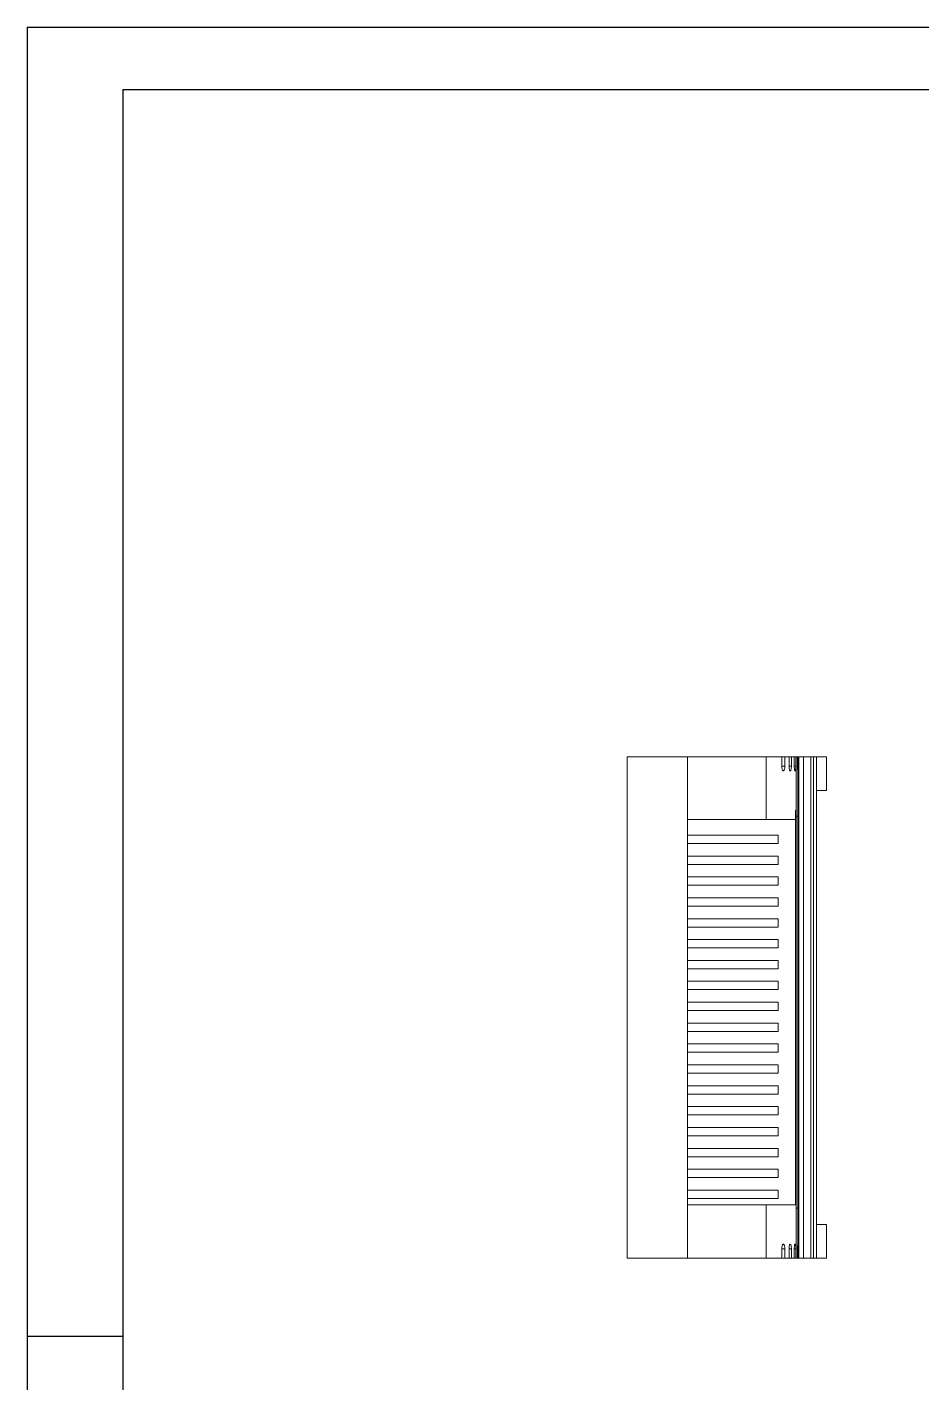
# Model space of a CAD drawing. Header units: inches. Extents: x 1153 to 3231, y 573 to 1137.
# Drawn here: x 2102.5 to 2295.4, y 845.1 to 1137.3 of the extents above; entities that cross this region are included whole.
import ezdxf

# ---------------------------------------------------------------- set-up
doc = ezdxf.new("R2010")
doc.units = ezdxf.units.IN

msp = doc.modelspace()

# ---------------------------------------------------------------- linework, layer by layer
for p, q in [((2102.483, 1137.308), (2900.636, 1137.308)), ((2102.483, 1137.308), (2102.483, 572.957)), ((2123.136, 1123.871), (2887.199, 1123.871)), ((2123.136, 1123.871), (2123.136, 586.394)), ((2123.136, 855.132), (2102.483, 855.132))]:
    msp.add_line(p, q)
at = {"color": 7, "linetype": 'Continuous', "lineweight": 15}
for p, q in [((2231.807, 980.009), (2231.807, 872.009)), ((2231.807, 980.009), (2261.807, 980.009)), ((2244.807, 980.009), (2244.807, 872.009)), ((2261.807, 980.009), (2261.807, 966.509)), ((2265.144, 980.009), (2261.807, 980.009)), ((2265.144, 978.009), (2265.144, 980.009)), ((2265.144, 980.009), (2265.836, 980.009)), ((2265.836, 980.009), (2265.836, 978.009)), ((2266.73, 980.009), (2265.836, 980.009)), ((2266.73, 978.009), (2266.73, 980.009)), ((2266.73, 980.009), (2267.235, 980.009)), ((2267.235, 980.009), (2267.235, 978.009)), ((2267.857, 980.009), (2267.235, 980.009)), ((2267.857, 978.009), (2267.857, 980.009)), ((2267.857, 980.009), (2268.185, 980.009)), ((2268.185, 980.009), (2268.185, 978.009)), ((2268.549, 980.009), (2268.185, 980.009)), ((2268.293, 980.009), (2268.293, 872.009)), ((2268.549, 978.009), (2268.549, 980.009)), ((2268.549, 980.009), (2268.708, 980.009)), ((2268.617, 872.009), (2268.617, 980.009)), ((2268.708, 980.009), (2268.708, 978.009)), ((2268.826, 980.009), (2268.708, 980.009)), ((2268.817, 872.009), (2268.817, 980.009)), ((2268.826, 872.009), (2268.826, 980.009)), ((2268.826, 980.009), (2269.807, 980.009)), ((2269.807, 980.009), (2269.807, 872.009)), ((2271.427, 980.009), (2269.807, 980.009)), ((2271.427, 872.009), (2271.427, 980.009)), ((2271.427, 980.009), (2271.981, 980.009)), ((2271.981, 980.009), (2271.981, 872.009)), ((2274.807, 980.009), (2271.981, 980.009)), ((2272.634, 980.009), (2272.634, 872.009)), ((2274.807, 972.759), (2274.807, 980.009)), ((2274.807, 972.759), (2272.634, 972.759)), ((2268.148, 883.509), (2268.148, 968.509)), ((2268.817, 967.259), (2268.293, 967.259)), ((2244.807, 966.509), (2261.807, 966.509)), ((2268.148, 966.509), (2261.807, 966.509)), ((2264.401, 963.159), (2244.807, 963.159)), ((2244.807, 963.159), (2261.807, 963.159)), ((2244.807, 961.359), (2264.401, 961.359)), ((2264.401, 961.359), (2264.401, 963.159)), ((2244.807, 958.659), (2261.807, 958.659)), ((2264.401, 958.659), (2244.807, 958.659)), ((2264.401, 956.859), (2264.401, 958.659)), ((2244.807, 956.859), (2264.401, 956.859)), ((2244.807, 954.159), (2261.807, 954.159)), ((2264.401, 954.159), (2244.807, 954.159)), ((2264.401, 952.359), (2264.401, 954.159)), ((2244.807, 952.359), (2264.401, 952.359)), ((2244.807, 949.659), (2261.807, 949.659)), ((2264.401, 949.659), (2244.807, 949.659)), ((2264.401, 947.859), (2264.401, 949.659)), ((2244.807, 947.859), (2264.401, 947.859)), ((2244.807, 945.159), (2261.807, 945.159)), ((2264.401, 945.159), (2244.807, 945.159)), ((2264.401, 943.359), (2264.401, 945.159)), ((2244.807, 943.359), (2264.401, 943.359)), ((2244.807, 940.659), (2261.807, 940.659)), ((2264.401, 940.659), (2244.807, 940.659)), ((2244.807, 938.859), (2264.401, 938.859)), ((2264.401, 938.859), (2264.401, 940.659)), ((2244.807, 936.159), (2261.807, 936.159)), ((2264.401, 936.159), (2244.807, 936.159)), ((2264.401, 934.359), (2264.401, 936.159)), ((2244.807, 934.359), (2264.401, 934.359)), ((2244.807, 931.659), (2261.807, 931.659)), ((2264.401, 931.659), (2244.807, 931.659)), ((2244.807, 929.859), (2264.401, 929.859)), ((2264.401, 929.859), (2264.401, 931.659)), ((2244.807, 927.159), (2261.807, 927.159)), ((2264.401, 927.159), (2244.807, 927.159)), ((2264.401, 925.359), (2264.401, 927.159)), ((2244.807, 925.359), (2264.401, 925.359)), ((2244.807, 922.659), (2261.807, 922.659)), ((2264.401, 922.659), (2244.807, 922.659)), ((2244.807, 920.859), (2264.401, 920.859)), ((2264.401, 920.859), (2264.401, 922.659)), ((2244.807, 918.159), (2261.807, 918.159)), ((2264.401, 918.159), (2244.807, 918.159)), ((2264.401, 916.359), (2264.401, 918.159)), ((2244.807, 916.359), (2264.401, 916.359)), ((2244.807, 913.659), (2261.807, 913.659)), ((2264.401, 913.659), (2244.807, 913.659)), ((2244.807, 911.859), (2264.401, 911.859)), ((2264.401, 911.859), (2264.401, 913.659)), ((2244.807, 909.159), (2261.807, 909.159)), ((2264.401, 909.159), (2244.807, 909.159)), ((2264.401, 907.359), (2264.401, 909.159)), ((2244.807, 907.359), (2264.401, 907.359)), ((2244.807, 904.659), (2261.807, 904.659)), ((2264.401, 904.659), (2244.807, 904.659)), ((2264.401, 902.859), (2264.401, 904.659)), ((2244.807, 902.859), (2264.401, 902.859)), ((2244.807, 900.159), (2261.807, 900.159)), ((2264.401, 900.159), (2244.807, 900.159)), ((2264.401, 898.359), (2264.401, 900.159)), ((2244.807, 898.359), (2264.401, 898.359)), ((2244.807, 895.659), (2261.807, 895.659)), ((2264.401, 895.659), (2244.807, 895.659)), ((2264.401, 893.859), (2264.401, 895.659)), ((2244.807, 893.859), (2264.401, 893.859)), ((2244.807, 891.159), (2261.807, 891.159)), ((2264.401, 891.159), (2244.807, 891.159)), ((2244.807, 889.359), (2264.401, 889.359)), ((2264.401, 889.359), (2264.401, 891.159)), ((2244.807, 886.659), (2261.807, 886.659)), ((2264.401, 886.659), (2244.807, 886.659)), ((2264.401, 884.859), (2264.401, 886.659)), ((2244.807, 884.859), (2264.401, 884.859)), ((2261.807, 883.509), (2244.807, 883.509)), ((2261.807, 883.509), (2261.807, 872.009)), ((2261.807, 883.509), (2268.148, 883.509)), ((2268.817, 882.759), (2268.293, 882.759)), ((2272.634, 879.259), (2274.807, 879.259)), ((2274.807, 872.009), (2274.807, 879.259)), ((2265.144, 874.009), (2265.144, 872.009)), ((2265.836, 872.009), (2265.836, 874.009)), ((2266.73, 874.009), (2266.73, 872.009)), ((2267.235, 872.009), (2267.235, 874.009)), ((2267.857, 874.009), (2267.857, 872.009)), ((2268.185, 872.009), (2268.185, 874.009)), ((2268.549, 874.009), (2268.549, 872.009)), ((2268.708, 872.009), (2268.708, 874.009)), ((2231.807, 872.009), (2261.807, 872.009)), ((2265.144, 872.009), (2261.807, 872.009)), ((2265.836, 872.009), (2265.144, 872.009)), ((2266.73, 872.009), (2265.836, 872.009)), ((2267.235, 872.009), (2266.73, 872.009)), ((2267.857, 872.009), (2267.235, 872.009)), ((2268.185, 872.009), (2267.857, 872.009)), ((2268.549, 872.009), (2268.185, 872.009)), ((2268.708, 872.009), (2268.549, 872.009)), ((2268.826, 872.009), (2268.708, 872.009)), ((2269.807, 872.009), (2268.826, 872.009)), ((2271.427, 872.009), (2269.807, 872.009)), ((2271.981, 872.009), (2271.427, 872.009)), ((2274.807, 872.009), (2271.981, 872.009))]:
    msp.add_line(p, q, dxfattribs=at)
at = {"color": 8, "linetype": 'Continuous', "lineweight": 15}
for p, q in [((2265.144, 978.009), (2265.836, 978.009)), ((2266.73, 978.009), (2267.235, 978.009)), ((2267.857, 978.009), (2268.185, 978.009)), ((2268.549, 978.009), (2268.708, 978.009)), ((2265.144, 874.009), (2265.836, 874.009)), ((2266.73, 874.009), (2267.235, 874.009)), ((2267.857, 874.009), (2268.185, 874.009)), ((2268.549, 874.009), (2268.708, 874.009))]:
    msp.add_line(p, q, dxfattribs=at)
at = {"color": 7, "linetype": 'Continuous', "lineweight": 15}
for points, knots in [([(2265.836, 978.009), (2265.836, 977.875), (2265.827, 977.74), (2265.792, 977.494), (2265.767, 977.383), (2265.704, 977.199), (2265.667, 977.128), (2265.586, 977.033), (2265.542, 977.009), (2265.454, 977.01), (2265.41, 977.035), (2265.326, 977.131), (2265.286, 977.203), (2265.22, 977.384), (2265.192, 977.495), (2265.154, 977.739), (2265.144, 977.874), (2265.144, 978.009)], [0, 0, 0, 0, 0.125, 0.125, 0.25, 0.25, 0.375, 0.375, 0.5, 0.5, 0.625, 0.625, 0.75, 0.75, 0.875, 0.875, 1, 1, 1, 1]), ([(2267.235, 978.009), (2267.235, 977.877), (2267.228, 977.743), (2267.204, 977.499), (2267.186, 977.389), (2267.141, 977.203), (2267.115, 977.131), (2267.056, 977.034), (2267.023, 977.009), (2266.959, 977.01), (2266.925, 977.035), (2266.864, 977.133), (2266.835, 977.206), (2266.786, 977.389), (2266.765, 977.5), (2266.738, 977.743), (2266.73, 977.876), (2266.73, 978.009)], [0, 0, 0, 0, 0.125, 0.125, 0.25, 0.25, 0.375, 0.375, 0.5, 0.5, 0.625, 0.625, 0.75, 0.75, 0.875, 0.875, 1, 1, 1, 1]), ([(2268.185, 978.009), (2268.185, 977.878), (2268.181, 977.746), (2268.166, 977.503), (2268.155, 977.392), (2268.126, 977.206), (2268.109, 977.133), (2268.071, 977.034), (2268.05, 977.009), (2268.008, 977.009), (2267.986, 977.035), (2267.945, 977.134), (2267.926, 977.208), (2267.893, 977.392), (2267.88, 977.503), (2267.862, 977.745), (2267.857, 977.877), (2267.857, 978.009)], [0, 0, 0, 0, 0.125, 0.125, 0.25, 0.25, 0.375, 0.375, 0.5, 0.5, 0.625, 0.625, 0.75, 0.75, 0.875, 0.875, 1, 1, 1, 1]), ([(2268.708, 978.009), (2268.708, 977.879), (2268.706, 977.747), (2268.699, 977.505), (2268.695, 977.395), (2268.682, 977.208), (2268.674, 977.135), (2268.657, 977.035), (2268.647, 977.009), (2268.626, 977.009), (2268.615, 977.036), (2268.595, 977.135), (2268.585, 977.21), (2268.568, 977.394), (2268.561, 977.505), (2268.551, 977.747), (2268.549, 977.877), (2268.549, 978.009)], [0, 0, 0, 0, 0.125, 0.125, 0.25, 0.25, 0.375, 0.375, 0.5, 0.5, 0.625, 0.625, 0.75, 0.75, 0.875, 0.875, 1, 1, 1, 1]), ([(2265.836, 874.009), (2265.836, 874.144), (2265.827, 874.278), (2265.792, 874.526), (2265.767, 874.636), (2265.673, 874.91), (2265.587, 875.01), (2265.454, 875.009), (2265.41, 874.984), (2265.326, 874.887), (2265.286, 874.816), (2265.219, 874.634), (2265.192, 874.523), (2265.154, 874.278), (2265.144, 874.143), (2265.144, 874.009)], [0, 0, 0, 0, 0.125, 0.125, 0.25, 0.25, 0.5, 0.5, 0.625, 0.625, 0.75, 0.75, 0.875, 0.875, 1, 1, 1, 1]), ([(2267.235, 874.009), (2267.235, 874.143), (2267.228, 874.275), (2267.204, 874.52), (2267.186, 874.631), (2267.119, 874.906), (2267.056, 875.01), (2266.958, 875.009), (2266.926, 874.983), (2266.863, 874.885), (2266.835, 874.812), (2266.785, 874.629), (2266.765, 874.518), (2266.738, 874.275), (2266.73, 874.142), (2266.73, 874.009)], [0, 0, 0, 0, 0.125, 0.125, 0.25, 0.25, 0.5, 0.5, 0.625, 0.625, 0.75, 0.75, 0.875, 0.875, 1, 1, 1, 1]), ([(2268.185, 874.009), (2268.185, 874.142), (2268.181, 874.273), (2268.166, 874.516), (2268.155, 874.627), (2268.112, 874.903), (2268.072, 875.01), (2268.008, 875.009), (2267.986, 874.983), (2267.945, 874.883), (2267.926, 874.81), (2267.893, 874.626), (2267.88, 874.514), (2267.862, 874.273), (2267.857, 874.14), (2267.857, 874.009)], [0, 0, 0, 0, 0.125, 0.125, 0.25, 0.25, 0.5, 0.5, 0.625, 0.625, 0.75, 0.75, 0.875, 0.875, 1, 1, 1, 1]), ([(2268.708, 874.009), (2268.708, 874.141), (2268.706, 874.271), (2268.699, 874.514), (2268.695, 874.625), (2268.676, 874.902), (2268.657, 875.01), (2268.626, 875.009), (2268.615, 874.983), (2268.594, 874.883), (2268.585, 874.808), (2268.568, 874.624), (2268.561, 874.512), (2268.551, 874.272), (2268.549, 874.14), (2268.549, 874.009)], [0, 0, 0, 0, 0.125, 0.125, 0.25, 0.25, 0.5, 0.5, 0.625, 0.625, 0.75, 0.75, 0.875, 0.875, 1, 1, 1, 1])]:
    msp.add_open_spline(points, degree=3, knots=knots, dxfattribs=at)

doc.saveas('drawing.dxf')
